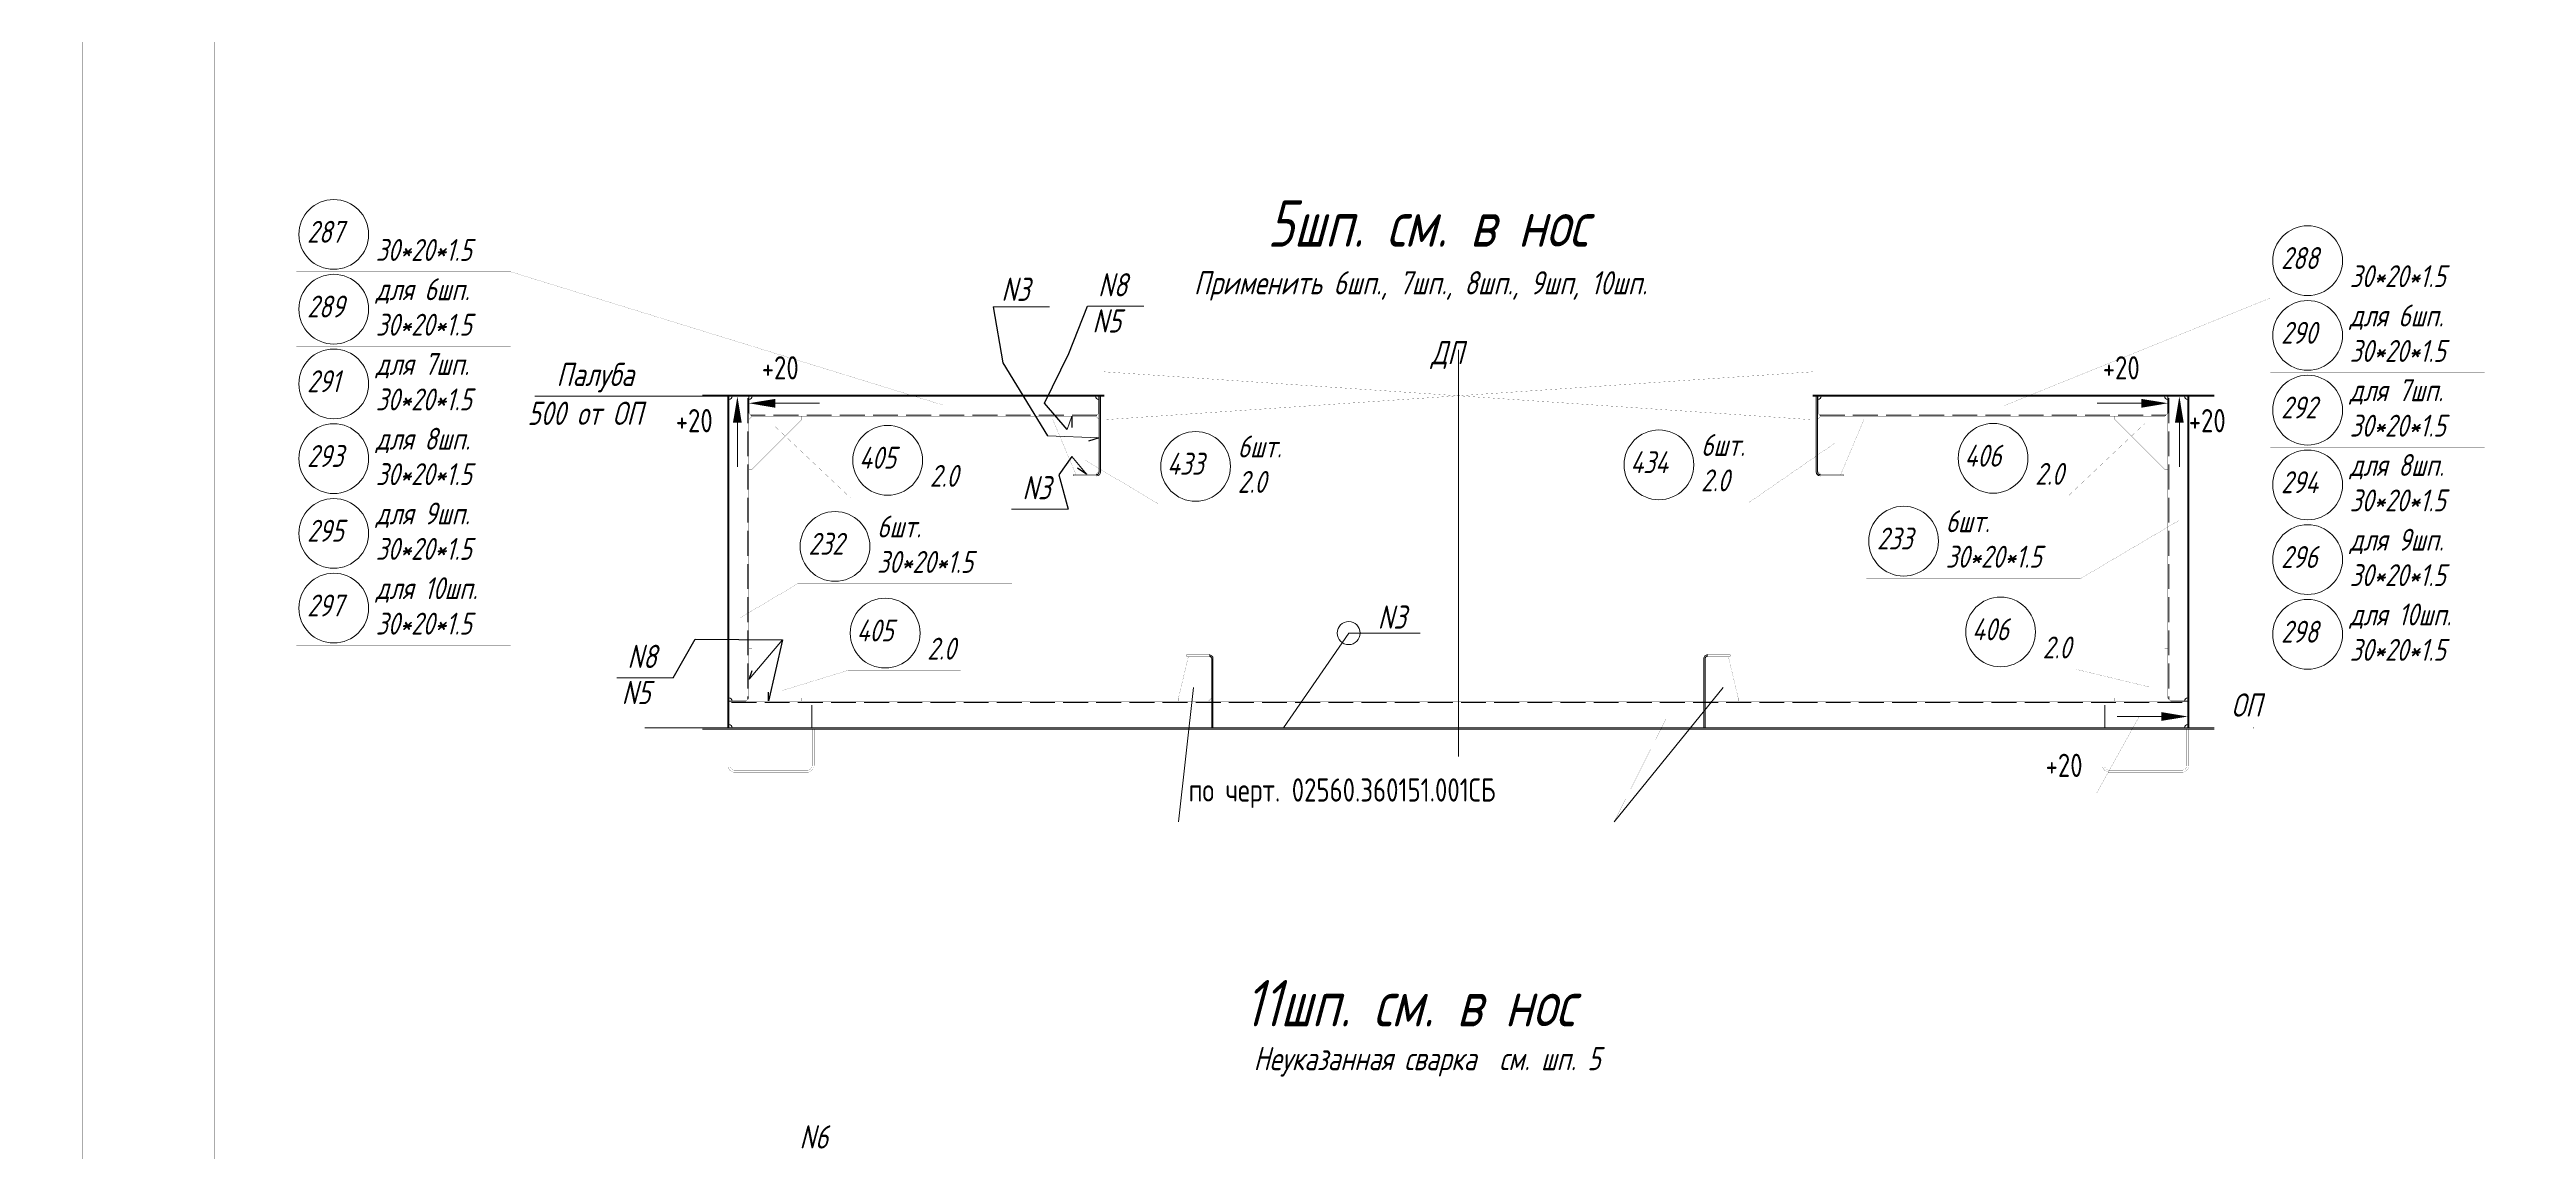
# Model space of a CAD drawing. Header units: millimetres. Extents: x 77380 to 135900, y -10260 to 17301.
# Drawn here: x 119031 to 122766, y 1200 to 2862 of the extents above; entities that cross this region are included whole.
import ezdxf

# ---------------------------------------------------------------- set-up
doc = ezdxf.new("R2010")
doc.units = ezdxf.units.MM
for name, pattern in [('K5LT32768', [0]), ('K5LT32769', [50, 37.5, -12.5]), ('K5LT32770', [0]), ('K5LT32772', [0]), ('K5LT32778', [50, 37.5, -12.5]), ('K5LT32779', [0]), ('K5LT32780', [0]), ('K5LT32784', [850.2, 600, -125, 0.2, -125]), ('K5LT32790', [0]), ('K5LT32831', [0]), ('K5LT32835', [0]), ('K5LT_THIN', [0])]:
    doc.linetypes.add(name, pattern=pattern)
doc.styles.add('KTEXTSTYLE', font='GOST_AU.SHX', dxfattribs={"width": 0.96, "height": 5})

# ---------------------------------------------------------------- blocks, each defined once
blk = doc.blocks.new('U79')
blk.add_hatch(color=7).paths.add_polyline_path([(121704.4, 16928.6), (121691.1, 16928.6), (121697.8, 16968.6)])
at = {"color": 7, "linetype": 'K5LT32831', "lineweight": 9}
blk.add_line((121697.8, 16928.6), (121697.8, 16862.1), dxfattribs=at)
blk = doc.blocks.new('U80')
blk.add_hatch(color=7).paths.add_polyline_path([(121640.5, 16951.4), (121640.5, 16964.7), (121680.5, 16958.1)])
at = {"color": 7, "linetype": 'K5LT32831', "lineweight": 9}
blk.add_line((121640.5, 16958.1), (121574, 16958.1), dxfattribs=at)
blk = doc.blocks.new('U81')
blk.add_hatch(color=7).paths.add_polyline_path([(119516.6, 16928.6), (119529.9, 16928.6), (119523.3, 16968.6)])
at = {"color": 7, "linetype": 'K5LT32831', "lineweight": 9}
blk.add_line((119523.3, 16928.6), (119523.3, 16862.1), dxfattribs=at)
blk = doc.blocks.new('U82')
blk.add_hatch(color=7).paths.add_polyline_path([(119580.5, 16951.4), (119580.5, 16964.7), (119540.5, 16958.1)])
at = {"color": 7, "linetype": 'K5LT32831', "lineweight": 9}
blk.add_line((119580.5, 16958.1), (119647, 16958.1), dxfattribs=at)
blk = doc.blocks.new('U83')
blk.add_hatch(color=7).paths.add_polyline_path([(121670.5, 16479), (121670.5, 16492.3), (121710.5, 16485.6)])
at = {"color": 7, "linetype": 'K5LT32831', "lineweight": 9}
blk.add_line((121670.5, 16485.6), (121604, 16485.6), dxfattribs=at)
blk = doc.blocks.new('U102')
at = {"color": 7, "linetype": 'K5LT32780', "const_width": 0.18}
blk.add_lwpolyline([(110125.3, 12764.4), (118535.3, 12764.4), (118535.3, 18704.4), (110125.3, 18704.4)], close=True, dxfattribs=at)
blk = doc.blocks.new('U211')
at = {"color": 7, "linetype": 'K5LT32780', "const_width": 0.18}
for points in [[(118535.3, 12764.4), (126945.3, 12764.4), (126945.3, 18704.4), (118535.3, 18704.4)], [(118735.3, 12814.4), (126895.3, 12814.4), (126895.3, 18654.4), (118735.3, 18654.4)]]:
    blk.add_lwpolyline(points, close=True, dxfattribs=at)

msp = doc.modelspace()

# ---------------------------------------------------------------- linework, layer by layer
at = {"color": 7, "linetype": 'K5LT32780', "lineweight": 18}
for p, q in [((120453.82, 2473.54), (120539.138, 2473.54)), ((120596.094, 2474.338), (120681.412, 2474.338)), ((120673.061, 2474.338), (120601.38, 2474.338)), ((119762.825, 2338.634), (120015.56, 2338.634)), ((120481.864, 2168.232), (120567.182, 2168.232)), ((120558.831, 2168.232), (120487.149, 2168.232)), ((120990.22, 1981.413), (121097.742, 1981.413)), ((119886.345, 1913.822), (119971.663, 1913.822)), ((119963.312, 1913.822), (119891.631, 1913.822))]:
    msp.add_line(p, q, dxfattribs=at)
at = {"color": 7}
for p, q in [((120453.82, 2473.54), (120468.787, 2388.975)), ((120568.261, 2403.149), (120596.094, 2474.338)), ((120531.592, 2328.379), (120568.261, 2403.149)), ((120468.787, 2388.975), (120536.113, 2278.845)), ((120565.797, 2288.562), (120531.592, 2328.379)), ((120572.807, 2308.579), (120572.755, 2291.755)), ((120572.791, 2247.641), (120553.114, 2220.13)), ((120613.729, 2276.1), (120597.648, 2271.153)), ((120553.114, 2220.13), (120567.182, 2168.232)), ((120595.34, 2220.634), (120581.403, 2230.059)), ((119971.663, 1913.822), (120004.649, 1972.384)), ((120004.649, 1972.384), (120136.452, 1971.115)), ((120136.452, 1971.115), (120115.35, 1878.634)), ((120086.038, 1912.037), (120090.727, 1925.049)), ((120115.35, 1878.634), (120115.35, 1892.218))]:
    msp.add_line(p, q, dxfattribs=at)
at = {"color": 7, "linetype": 'K5LT_THIN', "lineweight": 18}
for p, q in [((120601.38, 2474.338), (120681.412, 2474.338)), ((120536.113, 2278.845), (120613.729, 2276.1)), ((120565.797, 2288.562), (120572.807, 2308.579)), ((120572.791, 2247.641), (120595.34, 2220.634)), ((120613.729, 2276.1), (120609.732, 2276.241)), ((120487.149, 2168.232), (120567.182, 2168.232)), ((120990.22, 1981.413), (120891.927, 1838.634)), ((120136.452, 1971.115), (120086.038, 1912.037)), ((119891.631, 1913.822), (119971.663, 1913.822)), ((120086.038, 1912.037), (120088.635, 1915.08)), ((120756.059, 1899.475), (120733.559, 1696.561)), ((121555.06, 1899.475), (121390.403, 1696.561))]:
    msp.add_line(p, q, dxfattribs=at)
at = {"color": 1, "linetype": 'K5LT32772', "lineweight": 18, "true_color": 0xff0000}
msp.add_line((121155.559, 1795.447), (121155.559, 2408.655), dxfattribs=at)
at = {"color": 3, "linetype": 'K5LT32768', "lineweight": 18, "true_color": 0x00ff00}
for p, q in [((120621.251, 2340.134), (120015.56, 2340.134)), ((120621.251, 2338.634), (120015.56, 2338.634)), ((120054.059, 1838.634), (120054.059, 2338.634)), ((120055.559, 2338.634), (120081.06, 2338.634)), ((120055.559, 1878.634), (120055.559, 2338.634)), ((120055.559, 1838.634), (120055.559, 2338.634)), ((120085.56, 2338.634), (120613.503, 2338.634)), ((120085.56, 2313.134), (120085.56, 2338.634)), ((120613.503, 2338.634), (120613.503, 2313.134)), ((120614.002, 2224.561), (120614.002, 2338.634)), ((120616.073, 2224.561), (120616.073, 2338.634)), ((122295.559, 2340.134), (121689.867, 2340.134)), ((122295.559, 2338.634), (121689.867, 2338.634)), ((121695.046, 2224.561), (121695.046, 2338.634)), ((121697.117, 2224.561), (121697.117, 2338.634)), ((122225.559, 2338.634), (121697.616, 2338.634)), ((121697.616, 2338.634), (121697.616, 2313.134)), ((122225.559, 2313.134), (122225.559, 2338.634)), ((122255.559, 2338.634), (122230.059, 2338.634)), ((122255.559, 1878.634), (122255.559, 2338.634)), ((122255.559, 1838.634), (122255.559, 2338.634)), ((122257.059, 1838.634), (122257.059, 2338.634)), ((120081.06, 1878.634), (120055.559, 1878.634)), ((120055.559, 1838.634), (120055.559, 1872.634)), ((122230.059, 1878.634), (122255.559, 1878.634)), ((122255.559, 1872.634), (122255.559, 1838.634)), ((122295.559, 1838.634), (120015.56, 1838.634)), ((122295.559, 1836.634), (120015.56, 1836.634)), ((122255.559, 1838.634), (120055.559, 1838.634))]:
    msp.add_line(p, q, dxfattribs=at)
at = {"color": 3, "linetype": 'K5LT32769', "lineweight": 18, "true_color": 0x00ff00}
for p, q in [((120084.115, 2335.579), (120084.115, 1881.689)), ((122227.004, 2335.579), (122227.004, 1881.689)), ((120610.448, 2310.079), (120088.614, 2310.079)), ((121700.67, 2310.079), (122222.504, 2310.079))]:
    msp.add_line(p, q, dxfattribs=at)
at = {"color": 8, "linetype": 'K5LT32779', "lineweight": 18, "true_color": 0x808080}
for p, q in [((120783.559, 1838.634), (120783.559, 1942.707)), ((120785.56, 1838.634), (120785.56, 1942.707)), ((121525.559, 1838.634), (121525.559, 1942.707)), ((121527.559, 1838.634), (121527.559, 1942.707)), ((120180.559, 1838.634), (120180.559, 1872.634)), ((122130.559, 1872.634), (122130.559, 1838.634))]:
    msp.add_line(p, q, dxfattribs=at)
at = {"color": 7, "linetype": 'K5LT32835', "lineweight": 18}
msp.add_line((120087.985, 1914.319), (120087.985, 1914.318), dxfattribs=at)
at = {"color": 8, "linetype": 'K5LT32778', "lineweight": 18, "true_color": 0x808080}
msp.add_line((120059.632, 1876.707), (122251.487, 1876.707), dxfattribs=at)
at = {"color": 1, "linetype": 'K5LT32784', "lineweight": 18, "true_color": 0xff0000}
msp.add_line((119928.914, 1838.634), (122393.943, 1838.634), dxfattribs=at)
at = {"color": 1, "linetype": 'K5LT32772', "true_color": 0xff0000, "const_width": 0.18}
for points in [[(119403.295, 2526.368), (119726.522, 2526.368), (120377.667, 2325.616)], [(119403.295, 2413.648), (119726.522, 2413.648), (119726.522, 2526.368)], [(122703.147, 2486.785), (122379.92, 2486.785), (121978.543, 2324.413)], [(122703.147, 2374.066), (122379.92, 2374.066), (122379.92, 2486.785)], [(119403.295, 2300.928), (119726.522, 2300.928), (119726.522, 2413.648)], [(122703.147, 2261.346), (122379.92, 2261.346), (122379.92, 2374.066)], [(119403.295, 2188.208), (119726.522, 2188.208), (119726.522, 2300.928)], [(120408.736, 2185.635), (120238.63, 2185.635), (120120.825, 2297.16)], [(121905.617, 2188.681), (122075.723, 2188.681), (122190.294, 2297.16)], [(120895.708, 2176.542), (120702.994, 2176.542), (120592.284, 2242.418)], [(121401.662, 2178.82), (121594.375, 2178.82), (121723.471, 2267.984)], [(122703.147, 2148.626), (122379.92, 2148.626), (122379.92, 2261.346)], [(119403.295, 2075.489), (119726.522, 2075.489), (119726.522, 2188.208)], [(121770.631, 2063.733), (122093.859, 2063.733), (122242.404, 2151.418)], [(122703.147, 2035.907), (122379.92, 2035.907), (122379.92, 2148.626)], [(119403.295, 1962.769), (119726.522, 1962.769), (119726.522, 2075.489)], [(120482.438, 2055.817), (120159.211, 2055.817), (120072.195, 2004.406)], [(122703.147, 1923.187), (122379.92, 1923.187), (122379.92, 2035.907)], [(120404.938, 1925.053), (120234.832, 1925.053), (120134.562, 1894.361)], [(121916.894, 1926.822), (122087, 1926.822), (122197.9, 1900.09)]]:
    msp.add_lwpolyline(points, dxfattribs=at)
at = {"color": 7, "linetype": 'K5LT32780', "const_width": 0.18}
msp.add_lwpolyline([(121689.867, 2303.233), (121689.867, 2375.535), (120621.251, 2303.233), (120621.251, 2375.535)], close=True, dxfattribs=at)
at = {"color": 3, "linetype": 'K5LT32768', "true_color": 0x00ff00, "const_width": 0.18}
for points in [[(120081.06, 2338.634), (120085.615, 2334.079), (120085.615, 1883.189), (120081.06, 1878.634)], [(122230.059, 2338.634), (122225.504, 2334.079), (122225.504, 1883.189), (122230.059, 1878.634)], [(120613.503, 2313.134), (120608.948, 2308.579), (120090.114, 2308.579), (120085.56, 2313.134)], [(121697.616, 2313.134), (121702.17, 2308.579), (122221.004, 2308.579), (122225.559, 2313.134)], [(120609.862, 2218.561), (120574.738, 2218.561), (120574.738, 2220.561), (120609.862, 2220.561)], [(121701.256, 2218.561), (121736.381, 2218.561), (121736.381, 2220.561), (121701.256, 2220.561)]]:
    msp.add_lwpolyline(points, dxfattribs=at)
at = {"color": 2, "linetype": 'K5LT32770', "true_color": 0xffff00, "const_width": 0.18}
for points in [[(120090.56, 2308.634), (120165.56, 2308.634), (120165.56, 2303.634), (120090.56, 2228.634), (120085.56, 2228.634), (120085.56, 2303.634), (120090.56, 2308.634)], [(120613.901, 2303.634), (120613.901, 2225.634), (120608.901, 2220.634), (120578.902, 2220.634), (120543.902, 2303.634), (120543.902, 2308.634), (120608.901, 2308.634), (120613.901, 2303.634)], [(121697.217, 2303.634), (121697.217, 2225.634), (121702.218, 2220.634), (121732.216, 2220.634), (121767.217, 2303.634), (121767.217, 2308.634), (121702.218, 2308.634), (121697.217, 2303.634)], [(122220.559, 2308.634), (122145.559, 2308.634), (122145.559, 2303.634), (122220.559, 2228.634), (122225.559, 2228.634), (122225.559, 2303.634), (122220.559, 2308.634)], [(120090.56, 1878.634), (120165.56, 1878.634), (120165.56, 1883.634), (120090.56, 1958.634), (120085.56, 1958.634), (120085.56, 1883.634), (120090.56, 1878.634)], [(122220.559, 1878.634), (122145.559, 1878.634), (122145.559, 1883.634), (122220.559, 1958.634), (122225.559, 1958.634), (122225.559, 1883.634), (122220.559, 1878.634)]]:
    msp.add_lwpolyline(points, dxfattribs=at)
at = {"color": 8, "linetype": 'K5LT32779', "true_color": 0x808080, "const_width": 0.18}
for points in [[(120783.559, 1883.634), (120783.559, 1941.634), (120778.559, 1946.634), (120748.559, 1946.634), (120733.559, 1883.634), (120733.559, 1878.634), (120778.559, 1878.634), (120783.559, 1883.634)], [(120779.56, 1948.707), (120745.632, 1948.707), (120745.632, 1946.707), (120779.56, 1946.707)], [(121527.559, 1883.634), (121527.559, 1941.634), (121532.56, 1946.634), (121562.56, 1946.634), (121577.559, 1883.634), (121577.559, 1878.634), (121532.56, 1878.634), (121527.559, 1883.634)], [(121531.559, 1948.707), (121565.487, 1948.707), (121565.487, 1946.707), (121531.559, 1946.707)], [(120055.559, 1872.634), (120061.632, 1878.707), (122249.486, 1878.707), (122255.559, 1872.634)]]:
    msp.add_lwpolyline(points, dxfattribs=at)
at = {"color": 8, "linetype": 'K5LT32790', "true_color": 0x808080, "const_width": 0.18}
for points in [[(120057.059, 1836.634), (120057.059, 1781.634, 0.41421356), (120064.059, 1774.634), (120174.059, 1774.634, 0.41421356), (120181.059, 1781.634), (120181.059, 1836.634), (120184.059, 1836.634), (120184.059, 1781.634, -0.41421356), (120174.059, 1771.634), (120064.059, 1771.634, -0.41421356), (120054.059, 1781.634), (120054.059, 1836.634)], [(122254.059, 1836.634), (122254.059, 1781.634, -0.41421356), (122247.059, 1774.634), (122137.059, 1774.634, -0.41421356), (122130.059, 1781.634), (122130.059, 1836.634), (122127.059, 1836.634), (122127.059, 1781.634, 0.41421356), (122137.059, 1771.634), (122247.059, 1771.634, 0.41421356), (122257.059, 1781.634), (122257.059, 1836.634)]]:
    msp.add_lwpolyline(points, format="xyb", close=True, dxfattribs=at)
at = {"color": 7, "linetype": 'K5LT32780', "const_width": 0.18}
for points in [[(120733.559, 1696.561), (121390.403, 1696.561), (121468.912, 1852.56)], [(122043.174, 1739.837), (122117.975, 1739.837), (122182.297, 1855.634)]]:
    msp.add_lwpolyline(points, dxfattribs=at)
at = {"color": 1, "linetype": 'K5LT32772', "lineweight": 18, "true_color": 0xff0000}
for centre in [(119459.655, 2582.727), (122436.28, 2543.145), (119459.655, 2470.008), (122436.28, 2430.426), (119459.655, 2357.288), (122436.28, 2317.706), (119459.655, 2244.568), (120294.99, 2241.995), (120759.354, 2232.902), (121458.022, 2235.18), (121961.977, 2245.041), (122436.28, 2204.986), (119459.655, 2131.849), (121826.992, 2120.093), (120215.571, 2112.177), (122436.28, 2092.266), (119459.655, 2019.129), (120291.192, 1981.413), (121973.254, 1983.182), (122436.28, 1979.547)]:
    msp.add_circle(centre, 52.603, dxfattribs=at)
at = {"color": 7, "linetype": 'K5LT_THIN', "lineweight": 18}
msp.add_circle((120990.22, 1981.413), 17.315, dxfattribs=at)
at = {"color": 3, "linetype": 'K5LT32768', "lineweight": 18, "true_color": 0x00ff00}
for centre, radius, start, end in [((120055.559, 2338.634), 5, 269.998749, 359.996887), ((120085.56, 2338.634), 5, 269.998749, 359.996887), ((120613.503, 2338.634), 5, 180.003113, 270.001251), ((121697.616, 2338.634), 5, 269.998749, 359.996887), ((122225.559, 2338.634), 5, 180.003113, 270.001251), ((122255.559, 2338.634), 5, 180.003113, 270.001251), ((120609.881, 2224.683), 4.123, 269.717865, 358.295685), ((120609.891, 2224.745), 6.184, 269.716339, 358.29538), ((121701.227, 2224.745), 6.184, 181.704605, 270.283661), ((121701.238, 2224.683), 4.123, 181.704315, 270.282135), ((120055.559, 1878.634), 5, 0.002793, 89.99939), ((122255.559, 1878.634), 5, 90.00061, 179.997208)]:
    msp.add_arc(centre, radius, start, end, dxfattribs=at)
at = {"color": 8, "linetype": 'K5LT32779', "lineweight": 18, "true_color": 0x808080}
for centre, radius, start, end in [((120779.56, 1942.707), 6, 359.997833, 89.998535), ((120779.56, 1942.707), 4, 359.991608, 89.997467), ((121531.559, 1942.707), 6, 90.001465, 180.002182), ((121531.559, 1942.707), 4, 90.002533, 180.008392), ((120055.559, 1838.634), 5, 0.003113, 90.001259), ((122255.559, 1838.634), 5, 89.998741, 179.996887)]:
    msp.add_arc(centre, radius, start, end, dxfattribs=at)

# ---------------------------------------------------------------- block references
for name in ['U102', 'U211', 'U81', 'U82', 'U80', 'U79', 'U83']:
    msp.add_blockref(name, (545.046, -14630.011))

# ---------------------------------------------------------------- texts
at = {"color": 7, "char_height": 2.5, "attachment_point": 1, "style": 'KTEXTSTYLE'}
for s, insert in [('\\H3.5;\\W0.965;\\Q15;\\Q15;\\H70.00;5шп. см. в нос', (120867.431, 2634.16)), ('\\H3.5;\\W0.965;\\Q15;\\Q15;\\H33.00;{\\c255;287}', (119419.52, 2603.203)), ('\\H3.5;\\W0.965;\\Q15;\\Q15;\\H33.00;{\\c255;30*20*1.5}', (119523.061, 2575.806)), ('\\H3.5;\\W0.965;\\Q15;\\Q15;\\H33.00;{\\c255;288}', (122396.144, 2563.621)), ('\\H3.5;\\W0.965;\\Q15;\\Q15;\\H33.00;{\\c16711935;для 6шп.}', (119523.061, 2516.529)), ('\\H3.5;\\W0.965;\\Q15;\\Q15;\\H35.00;N3', (120466.32, 2517.393)), ('{\\H14x;\\Q15;\\W0.965;N8}', (120612.261, 2524.266)), ('\\H3.5;\\W0.965;\\Q15;\\Q15;\\H35.00;Применить 6шп., 7шп., 8шп., 9шп, 10шп.', (120756.739, 2527.288)), ('\\H3.5;\\W0.965;\\Q15;\\Q15;\\H33.00;{\\c255;30*20*1.5}', (122499.685, 2536.224)), ('\\H3.5;\\W0.965;\\Q15;\\Q15;\\H33.00;{\\c255;289}', (119419.52, 2490.483)), ('{\\H14x;\\Q15;\\W0.965;N5}', (120603.651, 2469.78)), ('\\H3.5;\\W0.965;\\Q15;\\Q15;\\H33.00;{\\c16711935;для 6шп.}', (122499.685, 2476.947)), ('\\H3.5;\\W0.965;\\Q15;\\Q15;\\H33.00;{\\c255;30*20*1.5}', (119523.061, 2463.086)), ('\\H3.5;\\W0.965;\\Q15;\\Q15;\\H33.00;{\\c255;290}', (122396.144, 2450.901)), ('\\H3.5;\\W0.965;\\Q15;\\Q15;\\H33.00;{\\c16711935;для 7шп.}', (119523.061, 2403.809)), ('\\H3.5;\\W0.965;\\Q15;\\Q0;\\H35.00;+20', (120105.094, 2399.043)), ('\\H3.5;\\W0.965;\\Q15;\\Q15;\\H35.00;ДП', (121114.43, 2421.902)), ('\\H3.5;\\W0.965;\\Q15;\\Q0;\\H35.00;+20', (122127.311, 2399.043)), ('\\H3.5;\\W0.965;\\Q15;\\Q15;\\H33.00;{\\c255;30*20*1.5}', (122499.685, 2423.504)), ('\\H3.5;\\W0.965;\\Q15;\\Q15;\\H33.00;{\\c255;291}', (119419.52, 2377.764)), ('\\H3.5;\\W0.965;\\Q15;\\Q15;\\H35.00;Палуба', (119795.508, 2389.039)), ('\\H3.5;\\W0.965;\\Q15;\\Q15;\\H33.00;{\\c16711935;для 7шп.}', (122499.685, 2364.227)), ('\\H3.5;\\W0.965;\\Q15;\\Q15;\\H33.00;{\\c255;30*20*1.5}', (119523.061, 2350.367)), ('\\H3.5;\\W0.965;\\Q15;\\Q15;\\H35.00;500 от ОП', (119751.726, 2330.428)), ('\\H3.5;\\W0.965;\\Q15;\\Q0;\\H35.00;+20', (119975.406, 2319.343)), ('\\H3.5;\\W0.965;\\Q15;\\Q0;\\H35.00;+20', (122257, 2319.343)), ('\\H3.5;\\W0.965;\\Q15;\\Q15;\\H33.00;{\\c255;292}', (122396.144, 2338.181)), ('\\H3.5;\\W0.965;\\Q15;\\Q15;\\H33.00;{\\c16711935;для 8шп.}', (119523.061, 2291.09)), ('\\H3.5;\\W0.965;\\Q15;\\Q15;\\H33.00;6шт.', (120822.759, 2279.424)), ('\\H3.5;\\W0.965;\\Q15;\\Q15;\\H33.00;6шт.', (121521.427, 2281.701)), ('\\H3.5;\\W0.965;\\Q15;\\Q15;\\H33.00;{\\c255;30*20*1.5}', (122499.685, 2310.785)), ('\\H3.5;\\W0.965;\\Q15;\\Q15;\\H33.00;{\\c255;293}', (119419.52, 2265.044)), ('\\H3.5;\\W0.965;\\Q15;\\Q15;\\H33.00;{\\c255;405}', (120251.874, 2262.471)), ('\\H3.5;\\W0.965;\\Q15;\\Q15;\\H33.00;{\\c255;433}', (120716.238, 2253.378)), ('\\H3.5;\\W0.965;\\Q15;\\Q15;\\H33.00;{\\c255;434}', (121414.906, 2255.656)), ('\\H3.5;\\W0.965;\\Q15;\\Q15;\\H33.00;{\\c255;406}', (121918.86, 2265.517)), ('\\H3.5;\\W0.965;\\Q15;\\Q15;\\H33.00;{\\c16711935;для 8шп.}', (122499.685, 2251.507)), ('\\H3.5;\\W0.965;\\Q15;\\Q15;\\H33.00;{\\c255;30*20*1.5}', (119523.061, 2237.647)), ('\\H3.5;\\W0.965;\\Q15;\\Q15;\\H33.00;{\\c255;2.0}', (120358.395, 2235.073)), ('{\\H14x;\\Q15;\\W0.965;N3}', (120498.03, 2218.16)), ('\\H3.5;\\W0.965;\\Q15;\\Q15;\\H33.00;{\\c255;2.0}', (120822.759, 2225.98)), ('\\H3.5;\\W0.965;\\Q15;\\Q15;\\H33.00;{\\c255;2.0}', (121521.427, 2228.258)), ('\\H3.5;\\W0.965;\\Q15;\\Q15;\\H33.00;{\\c255;2.0}', (122025.382, 2238.119)), ('\\H3.5;\\W0.965;\\Q15;\\Q15;\\H33.00;{\\c255;294}', (122396.144, 2225.462)), ('\\H3.5;\\W0.965;\\Q15;\\Q15;\\H33.00;{\\c16711935;для 9шп.}', (119523.061, 2178.37)), ('\\H3.5;\\W0.965;\\Q15;\\Q15;\\H33.00;6шт.', (121890.397, 2166.615)), ('\\H3.5;\\W0.965;\\Q15;\\Q15;\\H33.00;{\\c255;30*20*1.5}', (122499.685, 2198.065)), ('\\H3.5;\\W0.965;\\Q15;\\Q15;\\H33.00;{\\c255;295}', (119419.52, 2152.324)), ('\\H3.5;\\W0.965;\\Q15;\\Q15;\\H33.00;{\\c255;232}', (120175.436, 2132.653)), ('\\H3.5;\\W0.965;\\Q15;\\Q15;\\H33.00;6шт.', (120278.977, 2158.698)), ('\\H3.5;\\W0.965;\\Q15;\\Q15;\\H33.00;{\\c255;233}', (121786.856, 2140.569)), ('\\H3.5;\\W0.965;\\Q15;\\Q15;\\H33.00;{\\c16711935;для 9шп.}', (122499.685, 2138.788)), ('\\H3.5;\\W0.965;\\Q15;\\Q15;\\H33.00;{\\c255;30*20*1.5}', (119523.061, 2124.927)), ('\\H3.5;\\W0.965;\\Q15;\\Q15;\\H33.00;{\\c255;30*20*1.5}', (120278.977, 2105.256)), ('\\H3.5;\\W0.965;\\Q15;\\Q15;\\H33.00;{\\c255;30*20*1.5}', (121890.397, 2113.172)), ('\\H3.5;\\W0.965;\\Q15;\\Q15;\\H33.00;{\\c255;296}', (122396.144, 2112.742)), ('\\H3.5;\\W0.965;\\Q15;\\Q15;\\H33.00;{\\c16711935;для 10шп.}', (119523.061, 2065.65)), ('\\H3.5;\\W0.965;\\Q15;\\Q15;\\H33.00;{\\c255;30*20*1.5}', (122499.685, 2085.345)), ('\\H3.5;\\W0.965;\\Q15;\\Q15;\\H33.00;{\\c255;297}', (119419.52, 2039.604)), ('\\H3.5;\\W0.965;\\Q15;\\Q15;\\H35.00;N3', (121034.032, 2023.033)), ('\\H3.5;\\W0.965;\\Q15;\\Q15;\\H33.00;{\\c16711935;для 10шп.}', (122499.685, 2026.068)), ('\\H3.5;\\W0.965;\\Q15;\\Q15;\\H33.00;{\\c255;30*20*1.5}', (119523.061, 2012.208)), ('\\H3.5;\\W0.965;\\Q15;\\Q15;\\H33.00;{\\c255;405}', (120248.076, 2001.889)), ('\\H3.5;\\W0.965;\\Q15;\\Q15;\\H33.00;{\\c255;406}', (121930.138, 2003.657)), ('\\H3.5;\\W0.965;\\Q15;\\Q15;\\H33.00;{\\c255;298}', (122396.144, 2000.022)), ('{\\H14x;\\Q15;\\W0.965;N8}', (119902.512, 1963.75)), ('\\H3.5;\\W0.965;\\Q15;\\Q15;\\H33.00;{\\c255;2.0}', (120354.597, 1974.491)), ('\\H3.5;\\W0.965;\\Q15;\\Q15;\\H33.00;{\\c255;2.0}', (122036.659, 1976.26)), ('\\H3.5;\\W0.965;\\Q15;\\Q15;\\H33.00;{\\c255;30*20*1.5}', (122499.685, 1972.625)), ('{\\H14x;\\Q15;\\W0.965;N5}', (119893.902, 1909.264)), ('\\H3.5;\\W0.965;\\Q15;\\Q15;\\H35.00;ОП', (122321.086, 1890.394)), ('\\H3.5;\\W0.965;\\Q15;\\Q0;\\H35.00;+20', (122041.109, 1799.469)), ('\\H3.5;\\W0.965;\\Q15;\\Q0;\\H35.00;по черт. 02560.360151.001СБ', (120748.729, 1762.311)), ('\\H3.5;\\W0.965;\\Q15;\\Q15;\\H70.00;11шп. см. в нос', (120832.542, 1458.216)), ('\\H3.5;\\W0.965;\\Q15;\\Q15;\\H35.00;Неуказанная сварка  см. шп. 5', (120846.807, 1357.172)), ('\\H3.5;\\W0.965;\\Q15;\\Q15;\\H35.00;N6', (120161.945, 1239.017))]:
    msp.add_mtext(s, dxfattribs=dict(at, insert=insert))

doc.saveas('drawing.dxf')
